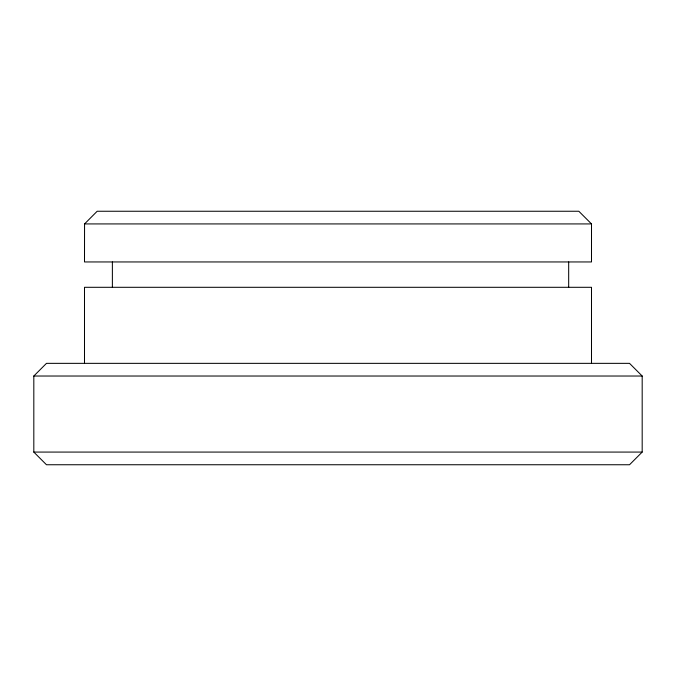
<?xml version="1.0" encoding="UTF-8"?>
<svg xmlns="http://www.w3.org/2000/svg" width="676" height="676" viewBox="0 0 676 676"><rect width="100%" height="100%" fill="white"/><g stroke="black" fill="none" stroke-linecap="round" stroke-linejoin="round"><path stroke-width="1.01" d="M591.508 223.925L591.5 261.95L84.5 261.95L84.559 223.925L97.175 211.25L578.825 211.25L591.508 223.925L84.5 223.925M642.183 452.075L642.183 376.025L629.525 363.35L46.475 363.35L33.817 376.025L33.817 452.075L46.475 464.75L629.525 464.75L642.183 452.075L33.8 452.075M33.8 376.025L642.2 376.025M591.5 363.35L591.5 287.3L84.5 287.3L84.5 363.35M568.677 261.95L568.677 287.3M112.377 261.95L112.377 287.3"/></g></svg>
